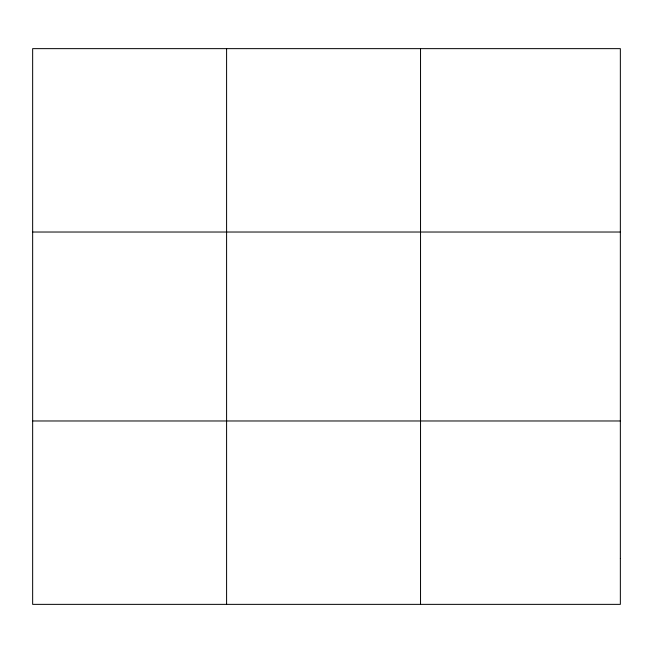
<?xml version="1.0" encoding="UTF-8"?>
<svg xmlns="http://www.w3.org/2000/svg" width="653" height="653" viewBox="0 0 653 653"><rect width="100%" height="100%" fill="white"/><g stroke="black" fill="none" stroke-linecap="round" stroke-linejoin="round"><path stroke-width="0.98" d="M226.591 604.36L226.591 48.64M420.532 604.36L420.532 48.64M32.65 232.027L620.35 232.027M32.65 420.973L620.35 420.973M620.35 558.519L620.35 604.36L32.65 604.36L32.65 48.64L620.35 48.64L620.35 558.519"/></g></svg>
